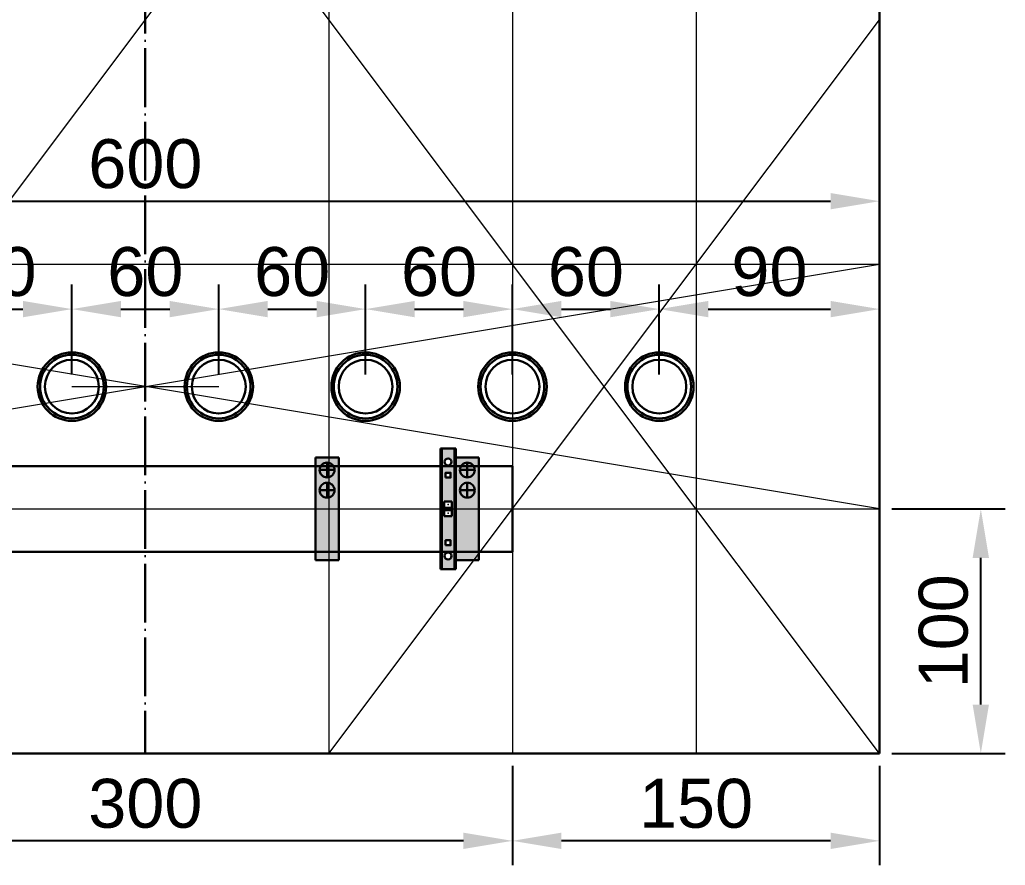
# Model space of a CAD drawing. Header units: millimetres. Extents: x 0 to 53000, y -591 to 24400.
# Drawn here: x 21021.9 to 21424.5, y 2226.4 to 2572.1 of the extents above; entities that cross this region are included whole.
import ezdxf
from ezdxf.enums import TextEntityAlignment as Align

# ---------------------------------------------------------------- set-up
doc = ezdxf.new("R2010")
doc.units = ezdxf.units.MM
doc.linetypes.add('ACAD_ISO04W100', pattern=[30, 24, -3, 0, -3])
for name, color, linetype, lineweight in [('Осевые центральные', 5, 'ACAD_ISO04W100', 30), ('Основная', 7, 'Continuous', 30), ('Перемычка', 6, 'Continuous', 140)]:
    doc.layers.add(name, color=color, linetype=linetype, lineweight=lineweight)
doc.layers.add('Привязки', color=2, linetype='Continuous', lineweight=0, plot=False, transparency=0.8)
doc.layers.add('размеры', color=3, linetype='Continuous')
doc.styles.get("Standard").update_dxf_attribs({"font": 'arial.ttf'})
doc.styles.add('текст', font='isocpeui.ttf')
doc.dimstyles.new('ISO2', dxfattribs={"dimtxt": 20, "dimasz": 20, "dimexe": 10, "dimexo": 5, "dimgap": 5, "dimtad": 1, "dimdec": 4, "dimdsep": 46, "dimlunit": 6, "dimtxsty": 'Standard', "dimcen": 20, "dimadec": 0, "dimazin": 0, "dimtfac": 1, "dimtdec": 4, "dimtmove": 0, "dimatfit": 3, "dimfxl": 1, "dimtolj": 1, "dimtzin": 0, "dimarcsym": 0})

# ---------------------------------------------------------------- blocks, each defined once
blk = doc.blocks.new('ЩУ (800х600х300)')
at = {"layer": 'Основная'}
for p, q in [((300, 0), (300, 800)), ((-300, 0), (300, 0))]:
    blk.add_line(p, q, dxfattribs=at)
at = {"layer": 'Основная', "style": 'текст'}
blk.add_attdef('ЩУ', text='', height=40, dxfattribs=at).set_placement((0, 400), align=Align.MIDDLE_CENTER)
blk = doc.blocks.new('*D267')
at = {"layer": 'Defpoints', "color": 0, "transparency": 16777216}
for p in [(21043.18, 2453.77), (20983.18, 2422.09), (21043.18, 2422.09)]:
    blk.add_point(p, dxfattribs=at)
at = {"layer": 'размеры', "color": 0, "lineweight": -2, "transparency": 16777216}
for p, q in [((20983.18, 2427.09), (20983.18, 2463.77)), ((21043.18, 2427.09), (21043.18, 2463.77)), ((21003.18, 2453.77), (21023.18, 2453.77))]:
    blk.add_line(p, q, dxfattribs=at)
at = {"layer": 'размеры', "color": 0, "transparency": 16777216}
for points in [[(21003.18, 2457.11), (21003.18, 2450.44), (20983.18, 2453.77)], [(21023.18, 2457.11), (21023.18, 2450.44), (21043.18, 2453.77)]]:
    blk.add_solid(points, dxfattribs=at)
at = {"layer": 'размеры', "color": 0, "transparency": 16777216, "insert": (21013.18, 2468.99), "char_height": 20, "attachment_point": 5}
blk.add_mtext('\\A1;60', dxfattribs=at)
blk = doc.blocks.new('*D268')
at = {"layer": 'Defpoints', "color": 0, "transparency": 16777216}
for p in [(21103.18, 2453.77), (21043.18, 2422.09), (21103.18, 2422.09)]:
    blk.add_point(p, dxfattribs=at)
at = {"layer": 'размеры', "color": 0, "lineweight": -2, "transparency": 16777216}
for p, q in [((21043.18, 2427.09), (21043.18, 2463.77)), ((21103.18, 2427.09), (21103.18, 2463.77)), ((21063.18, 2453.77), (21083.18, 2453.77))]:
    blk.add_line(p, q, dxfattribs=at)
at = {"layer": 'размеры', "color": 0, "transparency": 16777216}
for points in [[(21063.18, 2457.11), (21063.18, 2450.44), (21043.18, 2453.77)], [(21083.18, 2457.11), (21083.18, 2450.44), (21103.18, 2453.77)]]:
    blk.add_solid(points, dxfattribs=at)
at = {"layer": 'размеры', "color": 0, "transparency": 16777216, "insert": (21073.18, 2468.99), "char_height": 20, "attachment_point": 5}
blk.add_mtext('\\A1;60', dxfattribs=at)
blk = doc.blocks.new('*D269')
at = {"layer": 'Defpoints', "color": 0, "transparency": 16777216}
for p in [(21163.18, 2453.77), (21103.18, 2422.09), (21163.18, 2422.09)]:
    blk.add_point(p, dxfattribs=at)
at = {"layer": 'размеры', "color": 0, "lineweight": -2, "transparency": 16777216}
for p, q in [((21103.18, 2427.09), (21103.18, 2463.77)), ((21163.18, 2427.09), (21163.18, 2463.77)), ((21123.18, 2453.77), (21143.18, 2453.77))]:
    blk.add_line(p, q, dxfattribs=at)
at = {"layer": 'размеры', "color": 0, "transparency": 16777216}
for points in [[(21123.18, 2457.11), (21123.18, 2450.44), (21103.18, 2453.77)], [(21143.18, 2457.11), (21143.18, 2450.44), (21163.18, 2453.77)]]:
    blk.add_solid(points, dxfattribs=at)
at = {"layer": 'размеры', "color": 0, "transparency": 16777216, "insert": (21133.18, 2468.99), "char_height": 20, "attachment_point": 5}
blk.add_mtext('\\A1;60', dxfattribs=at)
blk = doc.blocks.new('*D270')
at = {"layer": 'Defpoints', "color": 0, "transparency": 16777216}
for p in [(21223.18, 2453.77), (21163.18, 2422.09), (21223.18, 2422.09)]:
    blk.add_point(p, dxfattribs=at)
at = {"layer": 'размеры', "color": 0, "lineweight": -2, "transparency": 16777216}
for p, q in [((21163.18, 2427.09), (21163.18, 2463.77)), ((21223.18, 2427.09), (21223.18, 2463.77)), ((21183.18, 2453.77), (21203.18, 2453.77))]:
    blk.add_line(p, q, dxfattribs=at)
at = {"layer": 'размеры', "color": 0, "transparency": 16777216}
for points in [[(21183.18, 2457.11), (21183.18, 2450.44), (21163.18, 2453.77)], [(21203.18, 2457.11), (21203.18, 2450.44), (21223.18, 2453.77)]]:
    blk.add_solid(points, dxfattribs=at)
at = {"layer": 'размеры', "color": 0, "transparency": 16777216, "insert": (21193.18, 2468.99), "char_height": 20, "attachment_point": 5}
blk.add_mtext('\\A1;60', dxfattribs=at)
blk = doc.blocks.new('*D271')
at = {"layer": 'Defpoints', "color": 0, "transparency": 16777216}
for p in [(21283.18, 2453.77), (21223.18, 2422.09), (21283.18, 2422.09)]:
    blk.add_point(p, dxfattribs=at)
at = {"layer": 'размеры', "color": 0, "lineweight": -2, "transparency": 16777216}
for p, q in [((21223.18, 2427.09), (21223.18, 2463.77)), ((21283.18, 2427.09), (21283.18, 2463.77)), ((21243.18, 2453.77), (21263.18, 2453.77))]:
    blk.add_line(p, q, dxfattribs=at)
at = {"layer": 'размеры', "color": 0, "transparency": 16777216}
for points in [[(21243.18, 2457.11), (21243.18, 2450.44), (21223.18, 2453.77)], [(21263.18, 2457.11), (21263.18, 2450.44), (21283.18, 2453.77)]]:
    blk.add_solid(points, dxfattribs=at)
at = {"layer": 'размеры', "color": 0, "transparency": 16777216, "insert": (21253.18, 2468.99), "char_height": 20, "attachment_point": 5}
blk.add_mtext('\\A1;60', dxfattribs=at)
blk = doc.blocks.new('*D272')
at = {"layer": 'Defpoints', "color": 0, "transparency": 16777216}
for p in [(21373.18, 2453.77), (21283.18, 2422.09), (21373.18, 2422.09)]:
    blk.add_point(p, dxfattribs=at)
at = {"layer": 'размеры', "color": 0, "lineweight": -2, "transparency": 16777216}
for p, q in [((21283.18, 2427.09), (21283.18, 2463.77)), ((21373.18, 2427.09), (21373.18, 2463.77)), ((21303.18, 2453.77), (21353.18, 2453.77))]:
    blk.add_line(p, q, dxfattribs=at)
at = {"layer": 'размеры', "color": 0, "transparency": 16777216}
for points in [[(21303.18, 2457.11), (21303.18, 2450.44), (21283.18, 2453.77)], [(21353.18, 2457.11), (21353.18, 2450.44), (21373.18, 2453.77)]]:
    blk.add_solid(points, dxfattribs=at)
at = {"layer": 'размеры', "color": 0, "transparency": 16777216, "insert": (21328.18, 2468.99), "char_height": 20, "attachment_point": 5}
blk.add_mtext('\\A1;90', dxfattribs=at)
blk = doc.blocks.new('*D273')
at = {"layer": 'Defpoints', "color": 0, "transparency": 16777216}
for p in [(21373.18, 2497.89), (20773.18, 2453.77), (21373.18, 2453.77)]:
    blk.add_point(p, dxfattribs=at)
at = {"layer": 'размеры', "color": 0, "lineweight": -2, "transparency": 16777216}
for p, q in [((20773.18, 2458.77), (20773.18, 2507.89)), ((21373.18, 2458.77), (21373.18, 2507.89)), ((20793.18, 2497.89), (21353.18, 2497.89))]:
    blk.add_line(p, q, dxfattribs=at)
at = {"layer": 'размеры', "color": 0, "transparency": 16777216}
for points in [[(20793.18, 2501.22), (20793.18, 2494.55), (20773.18, 2497.89)], [(21353.18, 2501.22), (21353.18, 2494.55), (21373.18, 2497.89)]]:
    blk.add_solid(points, dxfattribs=at)
at = {"layer": 'размеры', "color": 0, "transparency": 16777216, "insert": (21073.18, 2513.1), "char_height": 20, "attachment_point": 5}
blk.add_mtext('\\A1;600', dxfattribs=at)
blk = doc.blocks.new('КПИ 2-2.5')
at = {"layer": 'Основная'}
for p, q in [((0, -24.65), (0, 24.65)), ((0, 24.65), (5.2, 24.65)), ((5.2, 24.65), (5.2, -24.65)), ((2.6, 3), (1.025, 3)), ((1.025, 3), (1.025, 0)), ((1.025, 0.5), (4.175, 0.5)), ((1.025, 0.5), (4.175, 0.5)), ((1.025, 0), (1.025, -3)), ((4.175, 3), (2.6, 3)), ((4.175, 3), (4.175, 0)), ((4.175, 0), (4.175, -3)), ((4.175, -0.5), (1.025, -0.5)), ((1.025, -0.5), (4.175, -0.5)), ((2.6, -3), (1.025, -3)), ((4.175, -3), (2.6, -3)), ((5.2, -24.65), (0, -24.65))]:
    blk.add_line(p, q, dxfattribs=at)
for points in [[(1.6, 14.825), (3.6, 14.825), (3.6, 12.825), (1.6, 12.825)], [(1.6, -12.825), (3.6, -12.825), (3.6, -14.825), (1.6, -14.825)]]:
    blk.add_lwpolyline(points, close=True, dxfattribs=at)
for centre in [(2.6, 19.2375), (2.6, -19.2375)]:
    blk.add_circle(centre, 1.4187, dxfattribs=at)
blk = doc.blocks.new('КПИ 2-2.5 синяя')
at = {"layer": 'Основная', "true_color": 0x22346e}
h = blk.add_hatch(color=159, dxfattribs=at)
h.dxf.hatch_style = 1
h.paths.add_polyline_path([(5.2, 24.65), (0, 24.65), (0, -24.65), (5.2, -24.65)])
h.paths.add_polyline_path([(4.17, 3), (4.17, 0), (4.17, -3), (2.6, -3), (1.03, -3), (1.03, 0), (1.03, 3), (2.6, 3)], flags=16)
h.paths.add_polyline_path([(1.6, 12.82), (1.6, 14.82), (3.6, 14.82), (3.6, 12.82)], flags=16)
h.paths.add_polyline_path([(1.18, 19.24, -1), (4.02, 19.24, -1)], flags=16)
h.paths.add_polyline_path([(3.6, -12.82), (3.6, -14.82), (1.6, -14.82), (1.6, -12.82)], flags=16)
h.paths.add_polyline_path([(4.02, -19.24, -1), (1.18, -19.24, -1)], flags=16)
at = {"layer": 'Привязки'}
for centre in [(2.6, 1.75), (2.6, -1.75)]:
    blk.add_circle(centre, 0.00000908, dxfattribs=at)
for p in [(2.6, 1.75), (2.6, 1.75), (2.6, 1.75), (2.6, 1.75), (2.6, 1.75), (2.6, 1.75), (2.6, -1.75), (2.6, -1.75), (2.6, -1.75), (2.6, -1.75), (2.6, -1.75), (2.6, -1.75)]:
    blk.add_point(p, dxfattribs=at)
at = {"layer": 'Основная'}
blk.add_blockref('КПИ 2-2.5', (0, 0), dxfattribs=at)
blk = doc.blocks.new('Заглушка КПИ синяя 1.5-2.5')
at = {"layer": 'Основная'}
h = blk.add_hatch(color=5, dxfattribs=at)
h.dxf.hatch_style = 1
h.paths.add_polyline_path([(0, -24.65), (0.5, -24.65), (0.5, 24.65), (0, 24.65)])
for p, q in [((0, 24.65), (0, -24.65)), ((0.5, 24.65), (0, 24.65)), ((0.5, -24.65), (0.5, 24.65)), ((0, -24.65), (0.5, -24.65))]:
    blk.add_line(p, q, dxfattribs=at)
blk = doc.blocks.new('Заглушка КПИ серая 1.5-2.5')
at = {"layer": 'Основная', "true_color": 0x939598}
h = blk.add_hatch(color=252, dxfattribs=at)
h.dxf.hatch_style = 1
h.paths.add_polyline_path([(0, -24.65), (0.5, -24.65), (0.5, 24.65), (0, 24.65)])
at = {"layer": 'Основная'}
for p, q in [((0, 24.65), (0, -24.65)), ((0.5, 24.65), (0, 24.65)), ((0.5, -24.65), (0.5, 24.65)), ((0, -24.65), (0.5, -24.65))]:
    blk.add_line(p, q, dxfattribs=at)
blk = doc.blocks.new('Стопор на DIN')
at = {"layer": 'Основная', "true_color": 0x939598}
h = blk.add_hatch(color=252, dxfattribs=at)
h.dxf.hatch_style = 1
h.paths.add_polyline_path([(0, 21), (-9.5, 21), (-9.5, -21), (0, -21)])
at = {"layer": 'Основная'}
for p, q in [((-9.5, -21), (-9.5, 21)), ((-9.5, 21), (0, 21)), ((0, 21), (0, -21)), ((-4.75, 18.97), (-4.75, 12.87)), ((-4.75, 15.92), (-7.8, 15.92)), ((-7.8, 15.92), (-1.7, 15.92)), ((-4.75, 10.71), (-4.75, 4.6)), ((-7.8, 7.66), (-1.7, 7.66)), ((-9.5, -21), (0, -21))]:
    blk.add_line(p, q, dxfattribs=at)
for centre in [(-4.75, 15.92), (-4.75, 7.66)]:
    blk.add_circle(centre, 3.05, dxfattribs=at)
blk = doc.blocks.new('*D285')
at = {"layer": 'Defpoints', "color": 0, "transparency": 16777216}
for p in [(21373.18, 2372.09), (21414.55, 2372.09), (21373.18, 2272.09)]:
    blk.add_point(p, dxfattribs=at)
at = {"layer": 'размеры', "color": 0, "lineweight": -2, "transparency": 16777216}
for p, q in [((21378.18, 2372.09), (21424.55, 2372.09)), ((21414.55, 2292.09), (21414.55, 2352.09)), ((21378.18, 2272.09), (21424.55, 2272.09))]:
    blk.add_line(p, q, dxfattribs=at)
at = {"layer": 'размеры', "color": 0, "transparency": 16777216}
for points in [[(21411.21, 2352.09), (21417.88, 2352.09), (21414.55, 2372.09)], [(21411.21, 2292.09), (21417.88, 2292.09), (21414.55, 2272.09)]]:
    blk.add_solid(points, dxfattribs=at)
at = {"layer": 'размеры', "color": 0, "transparency": 16777216, "insert": (21399.33, 2322.09), "char_height": 20, "attachment_point": 5, "rotation": 90}
blk.add_mtext('\\A1;100', dxfattribs=at)
blk = doc.blocks.new('*D256')
at = {"layer": 'Defpoints', "color": 0, "transparency": 16777216}
for p in [(21223.18, 2272.09), (21373.18, 2272.09), (21223.18, 2236.4)]:
    blk.add_point(p, dxfattribs=at)
at = {"layer": 'размеры', "color": 0, "lineweight": -2, "transparency": 16777216}
for p, q in [((21223.18, 2267.09), (21223.18, 2226.4)), ((21373.18, 2267.09), (21373.18, 2226.4)), ((21353.18, 2236.4), (21243.18, 2236.4))]:
    blk.add_line(p, q, dxfattribs=at)
at = {"layer": 'размеры', "color": 0, "transparency": 16777216}
for points in [[(21243.18, 2239.74), (21243.18, 2233.07), (21223.18, 2236.4)], [(21353.18, 2239.74), (21353.18, 2233.07), (21373.18, 2236.4)]]:
    blk.add_solid(points, dxfattribs=at)
at = {"layer": 'размеры', "color": 0, "transparency": 16777216, "insert": (21298.18, 2251.61), "char_height": 20, "attachment_point": 5}
blk.add_mtext('\\A1;150', dxfattribs=at)
blk = doc.blocks.new('*D257')
at = {"layer": 'Defpoints', "color": 0, "transparency": 16777216}
for p in [(20923.18, 2272.09), (21223.18, 2272.09), (20923.18, 2236.4)]:
    blk.add_point(p, dxfattribs=at)
at = {"layer": 'размеры', "color": 0, "lineweight": -2, "transparency": 16777216}
for p, q in [((20923.18, 2267.09), (20923.18, 2226.4)), ((21223.18, 2267.09), (21223.18, 2226.4)), ((21203.18, 2236.4), (20943.18, 2236.4))]:
    blk.add_line(p, q, dxfattribs=at)
at = {"layer": 'размеры', "color": 0, "transparency": 16777216}
for points in [[(20943.18, 2239.74), (20943.18, 2233.07), (20923.18, 2236.4)], [(21203.18, 2239.74), (21203.18, 2233.07), (21223.18, 2236.4)]]:
    blk.add_solid(points, dxfattribs=at)
at = {"layer": 'размеры', "color": 0, "transparency": 16777216, "insert": (21073.18, 2251.62), "char_height": 20, "attachment_point": 5}
blk.add_mtext('\\A1;300', dxfattribs=at)

msp = doc.modelspace()

# ---------------------------------------------------------------- hatches: boundary and pattern name
at = {"layer": 'Основная'}
h = msp.add_hatch(color=256, dxfattribs=at)
h.dxf.hatch_style = 1
h.paths.add_polyline_path([(21035.38472, 2432.48655), (21034.78472, 2433.28655, 0.236067977), (21029.18472, 2422.08655, 0.236067977), (21034.78472, 2410.88655), (21035.38472, 2411.68655, -0.236067977), (21030.18472, 2422.08655, -0.236067977)])
h.paths.add_polyline_path([(21050.98472, 2432.48655), (21051.58472, 2433.28655, 0.333333333), (21034.78472, 2433.28655), (21035.38472, 2432.48655, -0.333333333)])
h.paths.add_polyline_path([(21051.58472, 2433.28655), (21050.98472, 2432.48655, -0.236067977), (21056.18472, 2422.08655, -0.236067977), (21050.98472, 2411.68655), (21051.58472, 2410.88655, 0.236067977), (21057.18472, 2422.08655, 0.236067977)])
h.paths.add_polyline_path([(21051.58472, 2410.88655), (21050.98472, 2411.68655, -0.333333333), (21035.38472, 2411.68655), (21034.78472, 2410.88655, 0.333333333)])
h = msp.add_hatch(color=256, dxfattribs=at)
h.dxf.hatch_style = 1
h.paths.add_polyline_path([(21095.38472, 2432.48655), (21094.78472, 2433.28655, 0.236067977), (21089.18472, 2422.08655, 0.236067977), (21094.78472, 2410.88655), (21095.38472, 2411.68655, -0.236067977), (21090.18472, 2422.08655, -0.236067977)])
h.paths.add_polyline_path([(21110.98472, 2432.48655), (21111.58472, 2433.28655, 0.333333333), (21094.78472, 2433.28655), (21095.38472, 2432.48655, -0.333333333)])
h.paths.add_polyline_path([(21111.58472, 2433.28655), (21110.98472, 2432.48655, -0.236067977), (21116.18472, 2422.08655, -0.236067977), (21110.98472, 2411.68655), (21111.58472, 2410.88655, 0.236067977), (21117.18472, 2422.08655, 0.236067977)])
h.paths.add_polyline_path([(21111.58472, 2410.88655), (21110.98472, 2411.68655, -0.333333333), (21095.38472, 2411.68655), (21094.78472, 2410.88655, 0.333333333)])
h = msp.add_hatch(color=256, dxfattribs=at)
h.dxf.hatch_style = 1
h.paths.add_polyline_path([(21155.38472, 2432.48655), (21154.78472, 2433.28655, 0.236067977), (21149.18472, 2422.08655, 0.236067977), (21154.78472, 2410.88655), (21155.38472, 2411.68655, -0.236067977), (21150.18472, 2422.08655, -0.236067977)])
h.paths.add_polyline_path([(21170.98472, 2432.48655), (21171.58472, 2433.28655, 0.333333333), (21154.78472, 2433.28655), (21155.38472, 2432.48655, -0.333333333)])
h.paths.add_polyline_path([(21171.58472, 2433.28655), (21170.98472, 2432.48655, -0.236067977), (21176.18472, 2422.08655, -0.236067977), (21170.98472, 2411.68655), (21171.58472, 2410.88655, 0.236067977), (21177.18472, 2422.08655, 0.236067977)])
h.paths.add_polyline_path([(21171.58472, 2410.88655), (21170.98472, 2411.68655, -0.333333333), (21155.38472, 2411.68655), (21154.78472, 2410.88655, 0.333333333)])
h = msp.add_hatch(color=256, dxfattribs=at)
h.dxf.hatch_style = 1
h.paths.add_polyline_path([(21215.38472, 2432.48655), (21214.78472, 2433.28655, 0.236067977), (21209.18472, 2422.08655, 0.236067977), (21214.78472, 2410.88655), (21215.38472, 2411.68655, -0.236067977), (21210.18472, 2422.08655, -0.236067977)])
h.paths.add_polyline_path([(21230.98472, 2432.48655), (21231.58472, 2433.28655, 0.333333333), (21214.78472, 2433.28655), (21215.38472, 2432.48655, -0.333333333)])
h.paths.add_polyline_path([(21231.58472, 2433.28655), (21230.98472, 2432.48655, -0.236067977), (21236.18472, 2422.08655, -0.236067977), (21230.98472, 2411.68655), (21231.58472, 2410.88655, 0.236067977), (21237.18472, 2422.08655, 0.236067977)])
h.paths.add_polyline_path([(21231.58472, 2410.88655), (21230.98472, 2411.68655, -0.333333333), (21215.38472, 2411.68655), (21214.78472, 2410.88655, 0.333333333)])
h = msp.add_hatch(color=256, dxfattribs=at)
h.dxf.hatch_style = 1
h.paths.add_polyline_path([(21275.38472, 2432.48655), (21274.78472, 2433.28655, 0.236067977), (21269.18472, 2422.08655, 0.236067977), (21274.78472, 2410.88655), (21275.38472, 2411.68655, -0.236067977), (21270.18472, 2422.08655, -0.236067977)])
h.paths.add_polyline_path([(21290.98472, 2432.48655), (21291.58472, 2433.28655, 0.333333333), (21274.78472, 2433.28655), (21275.38472, 2432.48655, -0.333333333)])
h.paths.add_polyline_path([(21291.58472, 2433.28655), (21290.98472, 2432.48655, -0.236067977), (21296.18472, 2422.08655, -0.236067977), (21290.98472, 2411.68655), (21291.58472, 2410.88655, 0.236067977), (21297.18472, 2422.08655, 0.236067977)])
h.paths.add_polyline_path([(21291.58472, 2410.88655), (21290.98472, 2411.68655, -0.333333333), (21275.38472, 2411.68655), (21274.78472, 2410.88655, 0.333333333)])

# ---------------------------------------------------------------- linework, layer by layer
at = {"layer": 'Осевые центральные'}
msp.add_line((21073.18472, 3072.08655), (21073.18472, 2272.08655), dxfattribs=at)
at = {"layer": 'Основная'}
for p, q in [((21373.18472, 2272.08655), (21373.18472, 2672.08655)), ((21373.18472, 2472.08655), (21373.18472, 2672.08655)), ((21373.18472, 2272.08655), (21373.18472, 2472.08655)), ((20935.22202, 2389.58655), (21163.18472, 2389.58655)), ((21163.18472, 2389.58655), (21223.18472, 2389.58655)), ((21223.18472, 2389.58655), (21223.18472, 2354.58655)), ((20935.22202, 2354.58656), (21138.18472, 2354.58655)), ((21138.18472, 2354.58655), (21163.18472, 2354.58655)), ((21163.18472, 2354.58655), (21223.18472, 2354.58655)), ((20773.18472, 2272.08655), (21073.18472, 2272.08655)), ((20923.18472, 2272.08655), (21073.18472, 2272.08655)), ((21073.18472, 2272.08655), (21373.18472, 2272.08655)), ((21073.18472, 2272.08655), (21223.18472, 2272.08655)), ((21223.18472, 2272.08655), (21373.18472, 2272.08655))]:
    msp.add_line(p, q, dxfattribs=at)
for centre, radius in [((21043.18472, 2422.08655), 14), ((21043.18472, 2422.08655), 13), ((21043.18472, 2422.08655), 11), ((21103.18472, 2422.08655), 14), ((21103.18472, 2422.08655), 13), ((21103.18472, 2422.08655), 11), ((21163.18472, 2422.08655), 14), ((21163.18472, 2422.08655), 13), ((21163.18472, 2422.08655), 11), ((21223.18472, 2422.08655), 14), ((21223.18472, 2422.08655), 13), ((21223.18472, 2422.08655), 11), ((21283.18472, 2422.08655), 14), ((21283.18472, 2422.08655), 13), ((21283.18472, 2422.08655), 11)]:
    msp.add_circle(centre, radius, dxfattribs=at)
at = {"layer": 'Привязки'}
for p, q in [((21373.18472, 2272.08655), (20773.18472, 3072.08655)), ((21148.18472, 3072.08655), (21148.18472, 2272.08655)), ((21223.18472, 3072.08655), (21223.18472, 2272.08655)), ((21298.18472, 3072.08655), (21298.18472, 2272.08655)), ((20848.18472, 2272.08655), (21373.18472, 2972.08655)), ((21148.18472, 2272.08655), (21373.18472, 2572.08655)), ((20773.18472, 2472.08655), (21373.18472, 2472.08655)), ((20773.18472, 2372.08655), (21373.18472, 2472.08655)), ((21373.18472, 2372.08655), (20773.18472, 2472.08655)), ((21043.18472, 2422.08655), (21103.18472, 2422.08655)), ((20773.18472, 2372.08655), (21373.18472, 2372.08655))]:
    msp.add_line(p, q, dxfattribs=at)

# ---------------------------------------------------------------- block references
at = {"layer": 'Основная'}
for name, p in [('ЩУ (800х600х300)', (21073.18472, 2272.08655)), ('Стопор на DIN', (21152.19532, 2372.08655)), ('Стопор на DIN', (21209.49532, 2372.08657))]:
    msp.add_blockref(name, p, dxfattribs=at)
at = {"layer": 'Основная', "xscale": -1, "rotation": 180}
msp.add_blockref('Заглушка КПИ серая 1.5-2.5', (21193.79532, 2372.08661), dxfattribs=at)
at = {"layer": 'Основная', "lineweight": -3, "xscale": -1, "rotation": 180}
msp.add_blockref('КПИ 2-2.5 синяя', (21194.29532, 2372.08661), dxfattribs=at)
msp.add_blockref('КПИ 2-2.5 синяя', (21194.29532, 2372.08661), dxfattribs=at)
at = {"layer": 'Перемычка', "xscale": -1, "rotation": 180}
msp.add_blockref('Заглушка КПИ синяя 1.5-2.5', (21199.49532, 2372.08657), dxfattribs=at)

# ---------------------------------------------------------------- dimensions: what is measured, and where the dimension line sits
at = {"layer": 'размеры'}
for base, p1, p2, picture, middle in [((21373.18472, 2497.88788), (20773.18472, 2453.77482), (21373.18472, 2453.77482), '*D273', (21073.18472, 2513.09934)), ((21043.18472, 2453.77482), (20983.18472, 2422.08655), (21043.18472, 2422.08655), '*D267', (21013.18472, 2468.98628)), ((21103.18472, 2453.77482), (21043.18472, 2422.08655), (21103.18472, 2422.08655), '*D268', (21073.18472, 2468.98628)), ((21163.18472, 2453.77482), (21103.18472, 2422.08655), (21163.18472, 2422.08655), '*D269', (21133.18472, 2468.98628)), ((21223.18472, 2453.77482), (21163.18472, 2422.08655), (21223.18472, 2422.08655), '*D270', (21193.18472, 2468.98628)), ((21283.18472, 2453.77482), (21223.18472, 2422.08655), (21283.18472, 2422.08655), '*D271', (21253.18472, 2468.98628)), ((21373.18472, 2453.77482), (21283.18472, 2422.08655), (21373.18472, 2422.08655), '*D272', (21328.18472, 2468.98628)), ((20923.18472, 2236.40245), (21223.18472, 2272.08655), (20923.18472, 2272.08655), '*D257', (21073.18472, 2251.62073)), ((21223.18472, 2236.40245), (21373.18472, 2272.08655), (21223.18472, 2272.08655), '*D256', (21298.18472, 2251.61391))]:
    dim = msp.add_linear_dim(base=base, p1=p1, p2=p2, dimstyle='ISO2', dxfattribs=at)
    dim.commit()
    dim.dimension.update_dxf_attribs({"geometry": picture, "text_midpoint": middle})
dim = msp.add_linear_dim(base=(21414.54608, 2372.08655), p1=(21373.18472, 2272.08655), p2=(21373.18472, 2372.08655), angle=90, dimstyle='ISO2', dxfattribs=at)
dim.commit()
dim.dimension.update_dxf_attribs({"geometry": '*D285', "text_midpoint": (21399.33462, 2322.08655)})

doc.saveas('drawing.dxf')
